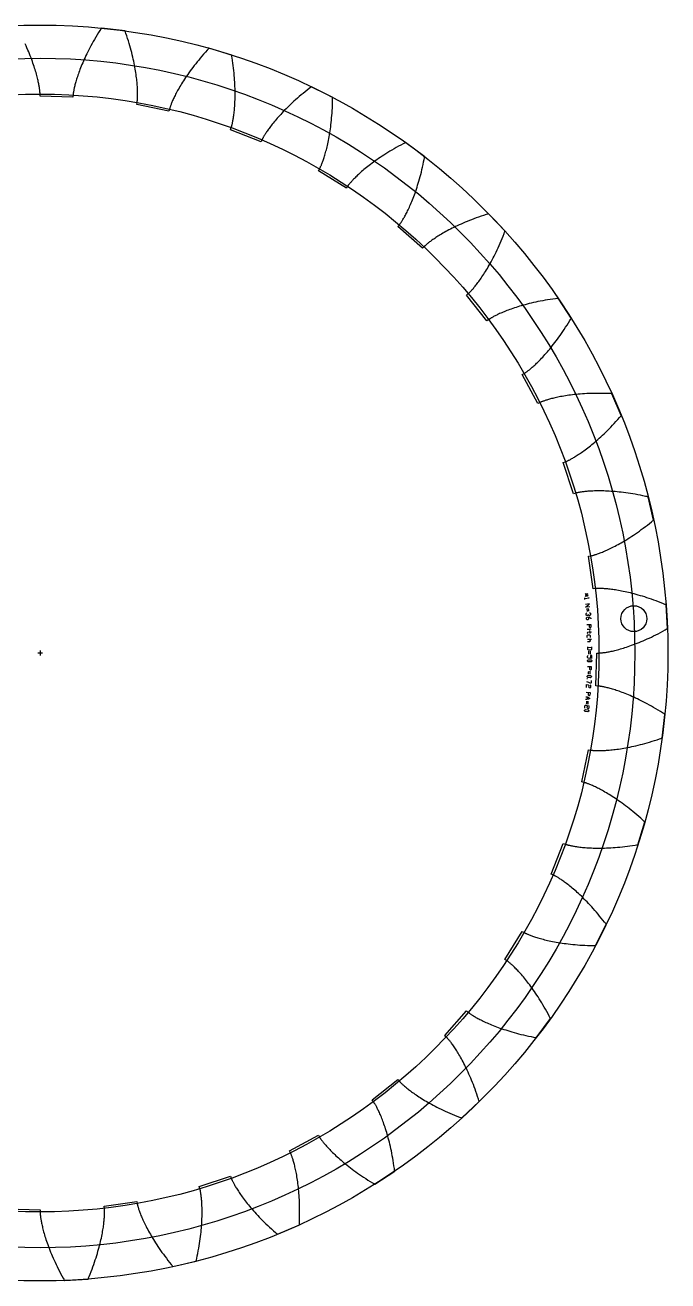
# Model space of a CAD drawing. Extents: x -26.4 to 26.4, y -26.4 to 26.4.
# Drawn here: x -0.6 to 26.4, y -26.4 to 26.4 of the extents above; entities that cross this region are included whole.
import ezdxf

# ---------------------------------------------------------------- set-up
doc = ezdxf.new("R2010")
doc.units = 0
doc.header["$MEASUREMENT"] = 0
for name, color, linetype in [('gear', 7, 'CONTINUOUS'), ('gear_guides', 5, 'CONTINUOUS'), ('gear_texts', 7, 'CONTINUOUS')]:
    doc.layers.add(name, color=color, linetype=linetype)

msp = doc.modelspace()

# ---------------------------------------------------------------- linework, layer by layer
at = {"layer": 'gear'}
msp.add_lwpolyline([(-1.382, -23.362), (0, -23.403), (0, -23.496), (0, -23.501), (0, -23.508), (0.001, -23.518), (0.001, -23.529), (0.002, -23.543), (0.003, -23.559), (0.005, -23.578), (0.007, -23.598), (0.009, -23.621), (0.012, -23.646), (0.015, -23.673), (0.019, -23.702), (0.023, -23.733), (0.028, -23.766), (0.034, -23.802), (0.04, -23.84), (0.047, -23.879), (0.055, -23.921), (0.064, -23.965), (0.074, -24.011), (0.084, -24.059), (0.096, -24.11), (0.108, -24.162), (0.122, -24.216), (0.136, -24.272), (0.152, -24.33), (0.169, -24.391), (0.187, -24.453), (0.207, -24.517), (0.227, -24.583), (0.249, -24.651), (0.273, -24.72), (0.297, -24.792), (0.324, -24.865), (0.351, -24.941), (0.38, -25.018), (0.411, -25.096), (0.443, -25.177), (0.477, -25.259), (0.513, -25.343), (0.55, -25.429), (0.589, -25.516), (0.63, -25.605), (0.672, -25.696), (0.717, -25.788), (0.763, -25.882), (0.811, -25.977), (0.861, -26.074), (0.913, -26.172), (0.967, -26.271), (0.995, -26.322), (1.009, -26.347), (1.016, -26.36), (1.02, -26.366), (1.022, -26.369), (1.022, -26.369), (2.022, -26.311), (2.022, -26.311), (2.024, -26.308), (2.026, -26.301), (2.032, -26.288), (2.043, -26.261), (2.065, -26.208), (2.107, -26.103), (2.147, -25.999), (2.186, -25.897), (2.223, -25.797), (2.258, -25.699), (2.292, -25.602), (2.323, -25.507), (2.354, -25.414), (2.382, -25.323), (2.409, -25.234), (2.435, -25.146), (2.459, -25.061), (2.482, -24.977), (2.504, -24.895), (2.524, -24.815), (2.542, -24.737), (2.56, -24.661), (2.576, -24.587), (2.591, -24.515), (2.605, -24.445), (2.618, -24.377), (2.63, -24.311), (2.641, -24.248), (2.651, -24.186), (2.66, -24.126), (2.668, -24.069), (2.675, -24.013), (2.682, -23.96), (2.687, -23.909), (2.692, -23.86), (2.697, -23.813), (2.7, -23.768), (2.703, -23.726), (2.706, -23.686), (2.708, -23.647), (2.709, -23.611), (2.711, -23.578), (2.711, -23.546), (2.712, -23.517), (2.712, -23.49), (2.712, -23.465), (2.711, -23.442), (2.711, -23.421), (2.71, -23.403), (2.709, -23.387), (2.709, -23.373), (2.708, -23.361), (2.707, -23.352), (2.707, -23.345), (2.706, -23.34), (2.695, -23.247), (4.064, -23.047), (4.08, -23.139), (4.081, -23.144), (4.083, -23.151), (4.085, -23.16), (4.087, -23.172), (4.09, -23.185), (4.094, -23.201), (4.099, -23.219), (4.104, -23.238), (4.111, -23.26), (4.118, -23.284), (4.125, -23.31), (4.134, -23.338), (4.144, -23.368), (4.155, -23.4), (4.166, -23.434), (4.179, -23.47), (4.193, -23.508), (4.208, -23.548), (4.225, -23.59), (4.242, -23.634), (4.261, -23.679), (4.281, -23.727), (4.302, -23.776), (4.325, -23.827), (4.349, -23.88), (4.375, -23.934), (4.402, -23.991), (4.431, -24.049), (4.461, -24.108), (4.493, -24.17), (4.526, -24.233), (4.561, -24.297), (4.598, -24.364), (4.637, -24.431), (4.677, -24.501), (4.719, -24.572), (4.763, -24.644), (4.809, -24.718), (4.856, -24.793), (4.906, -24.869), (4.957, -24.947), (5.011, -25.026), (5.067, -25.107), (5.124, -25.189), (5.184, -25.272), (5.246, -25.356), (5.31, -25.441), (5.376, -25.528), (5.444, -25.615), (5.515, -25.704), (5.551, -25.749), (5.569, -25.771), (5.578, -25.783), (5.583, -25.788), (5.585, -25.791), (5.585, -25.791), (6.56, -25.56), (6.56, -25.56), (6.561, -25.557), (6.563, -25.55), (6.566, -25.536), (6.572, -25.507), (6.584, -25.451), (6.608, -25.34), (6.63, -25.231), (6.65, -25.124), (6.669, -25.019), (6.686, -24.916), (6.703, -24.815), (6.717, -24.716), (6.731, -24.62), (6.743, -24.525), (6.755, -24.432), (6.765, -24.341), (6.774, -24.253), (6.782, -24.166), (6.788, -24.082), (6.794, -24), (6.799, -23.92), (6.803, -23.842), (6.807, -23.766), (6.809, -23.693), (6.811, -23.621), (6.812, -23.552), (6.812, -23.485), (6.812, -23.421), (6.811, -23.358), (6.809, -23.298), (6.807, -23.24), (6.805, -23.184), (6.802, -23.13), (6.798, -23.079), (6.795, -23.03), (6.791, -22.983), (6.787, -22.938), (6.782, -22.896), (6.778, -22.856), (6.773, -22.818), (6.768, -22.782), (6.764, -22.749), (6.759, -22.718), (6.754, -22.689), (6.749, -22.662), (6.745, -22.637), (6.741, -22.615), (6.737, -22.595), (6.733, -22.577), (6.729, -22.561), (6.726, -22.548), (6.723, -22.536), (6.721, -22.527), (6.719, -22.52), (6.718, -22.515), (6.691, -22.426), (8.004, -21.991), (8.036, -22.079), (8.038, -22.084), (8.041, -22.09), (8.044, -22.099), (8.049, -22.11), (8.054, -22.123), (8.061, -22.137), (8.069, -22.154), (8.077, -22.173), (8.087, -22.193), (8.098, -22.216), (8.111, -22.24), (8.124, -22.266), (8.139, -22.294), (8.155, -22.323), (8.172, -22.355), (8.191, -22.388), (8.212, -22.423), (8.233, -22.46), (8.257, -22.498), (8.282, -22.538), (8.308, -22.58), (8.336, -22.623), (8.366, -22.668), (8.397, -22.714), (8.43, -22.762), (8.465, -22.811), (8.501, -22.862), (8.539, -22.914), (8.579, -22.967), (8.621, -23.022), (8.665, -23.079), (8.711, -23.136), (8.759, -23.195), (8.809, -23.255), (8.86, -23.316), (8.914, -23.379), (8.97, -23.442), (9.028, -23.507), (9.088, -23.573), (9.15, -23.64), (9.214, -23.707), (9.281, -23.776), (9.349, -23.846), (9.42, -23.916), (9.494, -23.988), (9.569, -24.06), (9.647, -24.133), (9.727, -24.207), (9.81, -24.281), (9.894, -24.356), (9.938, -24.394), (9.96, -24.413), (9.971, -24.422), (9.976, -24.427), (9.979, -24.429), (9.979, -24.429), (10.899, -24.033), (10.899, -24.033), (10.899, -24.029), (10.9, -24.022), (10.9, -24.007), (10.902, -23.979), (10.904, -23.921), (10.908, -23.808), (10.91, -23.697), (10.912, -23.588), (10.912, -23.481), (10.912, -23.377), (10.91, -23.275), (10.907, -23.175), (10.904, -23.077), (10.9, -22.981), (10.895, -22.888), (10.889, -22.797), (10.882, -22.708), (10.875, -22.622), (10.867, -22.537), (10.859, -22.455), (10.85, -22.376), (10.84, -22.298), (10.83, -22.223), (10.82, -22.15), (10.809, -22.08), (10.798, -22.012), (10.787, -21.946), (10.775, -21.882), (10.763, -21.821), (10.751, -21.762), (10.739, -21.705), (10.727, -21.65), (10.715, -21.598), (10.703, -21.548), (10.691, -21.5), (10.679, -21.455), (10.667, -21.411), (10.655, -21.37), (10.644, -21.332), (10.632, -21.295), (10.622, -21.261), (10.611, -21.229), (10.601, -21.199), (10.591, -21.171), (10.582, -21.146), (10.573, -21.122), (10.565, -21.101), (10.558, -21.082), (10.551, -21.065), (10.545, -21.05), (10.539, -21.037), (10.535, -21.026), (10.531, -21.018), (10.528, -21.011), (10.526, -21.006), (10.484, -20.923), (11.701, -20.267), (11.748, -20.348), (11.751, -20.352), (11.754, -20.359), (11.76, -20.367), (11.766, -20.376), (11.774, -20.388), (11.783, -20.401), (11.793, -20.416), (11.805, -20.433), (11.818, -20.452), (11.833, -20.472), (11.849, -20.494), (11.867, -20.517), (11.886, -20.542), (11.908, -20.568), (11.93, -20.596), (11.955, -20.626), (11.981, -20.657), (12.008, -20.689), (12.038, -20.723), (12.069, -20.758), (12.103, -20.794), (12.138, -20.832), (12.175, -20.871), (12.213, -20.911), (12.254, -20.952), (12.297, -20.995), (12.342, -21.038), (12.389, -21.083), (12.437, -21.129), (12.488, -21.176), (12.541, -21.223), (12.596, -21.272), (12.654, -21.322), (12.713, -21.372), (12.774, -21.424), (12.838, -21.476), (12.904, -21.529), (12.973, -21.582), (13.043, -21.637), (13.116, -21.692), (13.191, -21.747), (13.268, -21.803), (13.348, -21.86), (13.43, -21.917), (13.515, -21.975), (13.602, -22.033), (13.691, -22.091), (13.783, -22.15), (13.877, -22.209), (13.973, -22.268), (14.023, -22.298), (14.048, -22.312), (14.06, -22.32), (14.066, -22.324), (14.069, -22.325), (14.069, -22.325), (14.907, -21.775), (14.907, -21.775), (14.906, -21.772), (14.905, -21.764), (14.904, -21.75), (14.9, -21.721), (14.892, -21.664), (14.876, -21.552), (14.859, -21.442), (14.842, -21.335), (14.824, -21.23), (14.805, -21.127), (14.786, -21.026), (14.766, -20.928), (14.746, -20.833), (14.725, -20.739), (14.704, -20.648), (14.682, -20.56), (14.66, -20.473), (14.638, -20.389), (14.616, -20.308), (14.593, -20.229), (14.57, -20.152), (14.548, -20.077), (14.525, -20.005), (14.502, -19.935), (14.479, -19.867), (14.456, -19.802), (14.434, -19.739), (14.411, -19.679), (14.389, -19.62), (14.367, -19.564), (14.345, -19.51), (14.324, -19.459), (14.303, -19.409), (14.282, -19.362), (14.262, -19.317), (14.242, -19.274), (14.223, -19.234), (14.204, -19.196), (14.186, -19.159), (14.169, -19.125), (14.152, -19.093), (14.136, -19.064), (14.121, -19.036), (14.107, -19.01), (14.093, -18.987), (14.081, -18.965), (14.069, -18.946), (14.058, -18.928), (14.049, -18.913), (14.04, -18.899), (14.032, -18.887), (14.026, -18.878), (14.02, -18.87), (14.016, -18.864), (14.013, -18.86), (13.958, -18.785), (15.043, -17.928), (15.103, -17.999), (15.106, -18.003), (15.111, -18.008), (15.118, -18.015), (15.125, -18.024), (15.135, -18.034), (15.146, -18.045), (15.159, -18.058), (15.174, -18.073), (15.19, -18.089), (15.208, -18.106), (15.228, -18.125), (15.249, -18.145), (15.273, -18.166), (15.298, -18.188), (15.325, -18.212), (15.355, -18.236), (15.386, -18.262), (15.419, -18.289), (15.454, -18.317), (15.491, -18.346), (15.53, -18.376), (15.571, -18.407), (15.614, -18.439), (15.659, -18.472), (15.706, -18.506), (15.756, -18.54), (15.808, -18.575), (15.861, -18.611), (15.917, -18.648), (15.976, -18.685), (16.036, -18.723), (16.099, -18.762), (16.164, -18.801), (16.231, -18.84), (16.301, -18.88), (16.372, -18.92), (16.447, -18.961), (16.523, -19.002), (16.602, -19.043), (16.683, -19.084), (16.767, -19.126), (16.853, -19.168), (16.941, -19.21), (17.032, -19.252), (17.125, -19.294), (17.221, -19.336), (17.319, -19.378), (17.42, -19.42), (17.523, -19.462), (17.628, -19.503), (17.682, -19.524), (17.709, -19.534), (17.722, -19.539), (17.729, -19.542), (17.732, -19.543), (17.733, -19.543), (18.462, -18.856), (18.462, -18.856), (18.461, -18.852), (18.458, -18.845), (18.454, -18.831), (18.445, -18.804), (18.428, -18.749), (18.393, -18.641), (18.357, -18.536), (18.321, -18.433), (18.285, -18.333), (18.249, -18.235), (18.212, -18.139), (18.176, -18.046), (18.139, -17.956), (18.102, -17.867), (18.066, -17.781), (18.029, -17.698), (17.993, -17.617), (17.956, -17.538), (17.92, -17.461), (17.884, -17.387), (17.848, -17.316), (17.813, -17.246), (17.778, -17.179), (17.743, -17.114), (17.709, -17.051), (17.675, -16.991), (17.642, -16.933), (17.609, -16.877), (17.577, -16.823), (17.546, -16.772), (17.515, -16.723), (17.485, -16.676), (17.456, -16.631), (17.427, -16.588), (17.399, -16.547), (17.373, -16.509), (17.347, -16.472), (17.322, -16.437), (17.298, -16.405), (17.275, -16.374), (17.253, -16.346), (17.232, -16.319), (17.212, -16.295), (17.194, -16.272), (17.176, -16.251), (17.16, -16.232), (17.145, -16.215), (17.131, -16.199), (17.119, -16.186), (17.108, -16.174), (17.099, -16.164), (17.091, -16.155), (17.084, -16.148), (17.079, -16.143), (17.075, -16.14), (17.008, -16.076), (17.928, -15.043), (17.999, -15.103), (18.003, -15.106), (18.009, -15.111), (18.016, -15.116), (18.025, -15.123), (18.037, -15.132), (18.05, -15.141), (18.065, -15.152), (18.082, -15.163), (18.1, -15.176), (18.121, -15.19), (18.144, -15.205), (18.169, -15.221), (18.195, -15.238), (18.224, -15.255), (18.255, -15.274), (18.288, -15.293), (18.323, -15.313), (18.36, -15.334), (18.4, -15.356), (18.441, -15.378), (18.485, -15.401), (18.531, -15.424), (18.579, -15.448), (18.629, -15.472), (18.681, -15.497), (18.736, -15.523), (18.793, -15.548), (18.852, -15.574), (18.914, -15.601), (18.978, -15.627), (19.044, -15.654), (19.112, -15.681), (19.183, -15.708), (19.256, -15.735), (19.331, -15.762), (19.409, -15.79), (19.489, -15.817), (19.572, -15.844), (19.657, -15.871), (19.744, -15.898), (19.833, -15.924), (19.925, -15.95), (20.02, -15.976), (20.116, -16.002), (20.215, -16.027), (20.317, -16.052), (20.421, -16.076), (20.527, -16.1), (20.636, -16.123), (20.747, -16.146), (20.803, -16.157), (20.832, -16.162), (20.846, -16.165), (20.853, -16.166), (20.857, -16.167), (20.857, -16.167), (21.455, -15.364), (21.455, -15.363), (21.454, -15.36), (21.45, -15.354), (21.444, -15.341), (21.43, -15.315), (21.404, -15.264), (21.35, -15.164), (21.297, -15.067), (21.244, -14.972), (21.191, -14.879), (21.138, -14.789), (21.086, -14.701), (21.033, -14.616), (20.981, -14.533), (20.93, -14.452), (20.879, -14.374), (20.828, -14.298), (20.778, -14.225), (20.729, -14.153), (20.68, -14.084), (20.632, -14.018), (20.584, -13.953), (20.537, -13.891), (20.491, -13.831), (20.445, -13.773), (20.401, -13.717), (20.357, -13.664), (20.314, -13.612), (20.272, -13.563), (20.232, -13.516), (20.192, -13.47), (20.153, -13.427), (20.115, -13.386), (20.078, -13.347), (20.043, -13.31), (20.008, -13.274), (19.975, -13.241), (19.943, -13.21), (19.913, -13.18), (19.884, -13.152), (19.856, -13.126), (19.829, -13.102), (19.804, -13.079), (19.78, -13.058), (19.758, -13.039), (19.737, -13.021), (19.718, -13.006), (19.7, -12.991), (19.684, -12.978), (19.67, -12.967), (19.657, -12.957), (19.646, -12.949), (19.636, -12.942), (19.629, -12.936), (19.623, -12.932), (19.619, -12.929), (19.541, -12.878), (20.267, -11.701), (20.348, -11.748), (20.353, -11.75), (20.359, -11.754), (20.367, -11.758), (20.378, -11.764), (20.39, -11.77), (20.405, -11.777), (20.421, -11.785), (20.44, -11.793), (20.461, -11.803), (20.484, -11.813), (20.509, -11.823), (20.536, -11.835), (20.565, -11.846), (20.596, -11.859), (20.63, -11.872), (20.666, -11.885), (20.704, -11.899), (20.744, -11.913), (20.787, -11.927), (20.831, -11.942), (20.878, -11.957), (20.927, -11.972), (20.979, -11.987), (21.033, -12.002), (21.089, -12.018), (21.147, -12.033), (21.207, -12.049), (21.27, -12.064), (21.335, -12.079), (21.403, -12.094), (21.473, -12.109), (21.545, -12.124), (21.619, -12.138), (21.696, -12.152), (21.775, -12.166), (21.856, -12.179), (21.94, -12.192), (22.026, -12.205), (22.114, -12.216), (22.204, -12.228), (22.297, -12.238), (22.392, -12.248), (22.49, -12.257), (22.589, -12.266), (22.691, -12.273), (22.796, -12.28), (22.902, -12.286), (23.011, -12.291), (23.122, -12.295), (23.235, -12.298), (23.293, -12.299), (23.322, -12.299), (23.336, -12.3), (23.344, -12.3), (23.347, -12.3), (23.347, -12.3), (23.797, -11.405), (23.797, -11.404), (23.795, -11.402), (23.791, -11.396), (23.782, -11.384), (23.764, -11.361), (23.729, -11.316), (23.659, -11.227), (23.59, -11.14), (23.521, -11.055), (23.453, -10.973), (23.385, -10.894), (23.318, -10.817), (23.252, -10.742), (23.186, -10.669), (23.122, -10.598), (23.058, -10.53), (22.995, -10.464), (22.933, -10.4), (22.872, -10.339), (22.811, -10.279), (22.752, -10.222), (22.694, -10.167), (22.637, -10.114), (22.581, -10.062), (22.527, -10.013), (22.473, -9.966), (22.421, -9.921), (22.369, -9.878), (22.32, -9.837), (22.271, -9.797), (22.224, -9.76), (22.178, -9.724), (22.134, -9.69), (22.091, -9.658), (22.05, -9.627), (22.01, -9.598), (21.971, -9.571), (21.934, -9.546), (21.899, -9.522), (21.865, -9.499), (21.833, -9.479), (21.803, -9.459), (21.774, -9.441), (21.747, -9.425), (21.722, -9.41), (21.698, -9.396), (21.677, -9.384), (21.657, -9.373), (21.639, -9.363), (21.623, -9.354), (21.608, -9.347), (21.596, -9.341), (21.585, -9.336), (21.577, -9.331), (21.57, -9.328), (21.566, -9.326), (21.48, -9.289), (21.991, -8.004), (22.079, -8.036), (22.084, -8.038), (22.091, -8.04), (22.1, -8.043), (22.111, -8.046), (22.124, -8.05), (22.14, -8.055), (22.157, -8.059), (22.177, -8.065), (22.199, -8.07), (22.224, -8.076), (22.25, -8.082), (22.279, -8.089), (22.31, -8.095), (22.343, -8.102), (22.378, -8.109), (22.416, -8.116), (22.455, -8.123), (22.498, -8.13), (22.542, -8.136), (22.588, -8.143), (22.637, -8.15), (22.688, -8.156), (22.742, -8.162), (22.797, -8.168), (22.855, -8.173), (22.915, -8.178), (22.977, -8.183), (23.042, -8.187), (23.109, -8.191), (23.178, -8.194), (23.249, -8.197), (23.323, -8.199), (23.398, -8.2), (23.476, -8.2), (23.557, -8.2), (23.639, -8.199), (23.724, -8.197), (23.81, -8.194), (23.899, -8.191), (23.99, -8.186), (24.084, -8.18), (24.179, -8.174), (24.277, -8.166), (24.376, -8.157), (24.478, -8.146), (24.582, -8.135), (24.688, -8.122), (24.796, -8.108), (24.906, -8.093), (25.018, -8.076), (25.075, -8.067), (25.103, -8.063), (25.117, -8.06), (25.125, -8.059), (25.128, -8.059), (25.128, -8.059), (25.416, -7.099), (25.416, -7.099), (25.413, -7.096), (25.408, -7.091), (25.397, -7.082), (25.376, -7.062), (25.334, -7.023), (25.249, -6.948), (25.166, -6.874), (25.083, -6.803), (25.002, -6.734), (24.921, -6.668), (24.842, -6.603), (24.764, -6.541), (24.687, -6.48), (24.611, -6.422), (24.536, -6.366), (24.463, -6.312), (24.39, -6.26), (24.319, -6.21), (24.25, -6.162), (24.182, -6.116), (24.115, -6.072), (24.049, -6.029), (23.986, -5.988), (23.923, -5.95), (23.862, -5.912), (23.803, -5.877), (23.745, -5.843), (23.689, -5.811), (23.634, -5.781), (23.581, -5.752), (23.53, -5.725), (23.48, -5.699), (23.432, -5.675), (23.386, -5.652), (23.342, -5.631), (23.299, -5.611), (23.259, -5.592), (23.22, -5.574), (23.183, -5.558), (23.147, -5.543), (23.114, -5.53), (23.083, -5.517), (23.053, -5.505), (23.026, -5.495), (23, -5.486), (22.977, -5.477), (22.955, -5.47), (22.936, -5.463), (22.919, -5.458), (22.903, -5.453), (22.89, -5.449), (22.879, -5.445), (22.869, -5.443), (22.862, -5.441), (22.858, -5.44), (22.767, -5.418), (23.047, -4.064), (23.139, -4.08), (23.144, -4.081), (23.151, -4.082), (23.161, -4.083), (23.172, -4.084), (23.186, -4.086), (23.202, -4.088), (23.22, -4.089), (23.241, -4.091), (23.263, -4.093), (23.288, -4.094), (23.316, -4.096), (23.345, -4.097), (23.376, -4.098), (23.41, -4.099), (23.446, -4.1), (23.484, -4.1), (23.525, -4.1), (23.567, -4.1), (23.612, -4.099), (23.659, -4.097), (23.709, -4.095), (23.76, -4.092), (23.813, -4.089), (23.869, -4.085), (23.927, -4.08), (23.987, -4.075), (24.049, -4.069), (24.114, -4.062), (24.18, -4.054), (24.249, -4.045), (24.319, -4.035), (24.392, -4.024), (24.467, -4.012), (24.544, -3.999), (24.623, -3.985), (24.704, -3.97), (24.787, -3.953), (24.872, -3.935), (24.958, -3.916), (25.047, -3.896), (25.138, -3.874), (25.231, -3.851), (25.326, -3.826), (25.422, -3.8), (25.521, -3.772), (25.621, -3.743), (25.723, -3.712), (25.827, -3.679), (25.933, -3.645), (26.04, -3.609), (26.095, -3.591), (26.122, -3.581), (26.136, -3.576), (26.142, -3.574), (26.146, -3.573), (26.146, -3.573), (26.263, -2.578), (26.263, -2.577), (26.26, -2.576), (26.253, -2.572), (26.241, -2.564), (26.217, -2.548), (26.168, -2.517), (26.072, -2.458), (25.977, -2.4), (25.884, -2.344), (25.791, -2.29), (25.701, -2.239), (25.611, -2.189), (25.523, -2.141), (25.437, -2.095), (25.352, -2.051), (25.269, -2.009), (25.187, -1.968), (25.107, -1.93), (25.028, -1.893), (24.952, -1.857), (24.876, -1.824), (24.803, -1.792), (24.731, -1.761), (24.661, -1.732), (24.593, -1.705), (24.526, -1.679), (24.462, -1.654), (24.399, -1.631), (24.338, -1.61), (24.279, -1.589), (24.222, -1.57), (24.166, -1.552), (24.113, -1.535), (24.062, -1.52), (24.012, -1.505), (23.965, -1.492), (23.92, -1.479), (23.876, -1.468), (23.835, -1.458), (23.796, -1.448), (23.758, -1.44), (23.723, -1.432), (23.69, -1.425), (23.659, -1.419), (23.63, -1.413), (23.604, -1.408), (23.579, -1.404), (23.557, -1.401), (23.536, -1.398), (23.518, -1.395), (23.502, -1.393), (23.488, -1.391), (23.477, -1.39), (23.467, -1.389), (23.46, -1.388), (23.455, -1.388), (23.362, -1.382), (23.403, 0), (23.496, 0), (23.501, 0), (23.508, 0), (23.518, 0.001), (23.529, 0.001), (23.543, 0.002), (23.559, 0.003), (23.578, 0.005), (23.598, 0.007), (23.621, 0.009), (23.646, 0.012), (23.673, 0.015), (23.702, 0.019), (23.733, 0.023), (23.766, 0.028), (23.802, 0.034), (23.84, 0.04), (23.879, 0.047), (23.921, 0.055), (23.965, 0.064), (24.011, 0.074), (24.059, 0.084), (24.11, 0.096), (24.162, 0.108), (24.216, 0.122), (24.272, 0.136), (24.33, 0.152), (24.391, 0.169), (24.453, 0.187), (24.517, 0.207), (24.583, 0.227), (24.651, 0.249), (24.72, 0.273), (24.792, 0.297), (24.865, 0.324), (24.941, 0.351), (25.018, 0.38), (25.096, 0.411), (25.177, 0.443), (25.259, 0.477), (25.343, 0.513), (25.429, 0.55), (25.516, 0.589), (25.605, 0.63), (25.696, 0.672), (25.788, 0.717), (25.882, 0.763), (25.977, 0.811), (26.074, 0.861), (26.172, 0.913), (26.271, 0.967), (26.322, 0.995), (26.347, 1.009), (26.36, 1.016), (26.366, 1.02), (26.369, 1.022), (26.369, 1.022), (26.311, 2.022), (26.311, 2.022), (26.308, 2.024), (26.301, 2.026), (26.288, 2.032), (26.261, 2.043), (26.208, 2.065), (26.103, 2.107), (25.999, 2.147), (25.897, 2.186), (25.797, 2.223), (25.699, 2.258), (25.602, 2.292), (25.507, 2.323), (25.414, 2.354), (25.323, 2.382), (25.234, 2.409), (25.146, 2.435), (25.061, 2.459), (24.977, 2.482), (24.895, 2.504), (24.815, 2.524), (24.737, 2.542), (24.661, 2.56), (24.587, 2.576), (24.515, 2.591), (24.445, 2.605), (24.377, 2.618), (24.311, 2.63), (24.248, 2.641), (24.186, 2.651), (24.126, 2.66), (24.069, 2.668), (24.013, 2.675), (23.96, 2.682), (23.909, 2.687), (23.86, 2.692), (23.813, 2.697), (23.768, 2.7), (23.726, 2.703), (23.686, 2.706), (23.647, 2.708), (23.611, 2.709), (23.578, 2.711), (23.546, 2.711), (23.517, 2.712), (23.49, 2.712), (23.465, 2.712), (23.442, 2.711), (23.421, 2.711), (23.403, 2.71), (23.387, 2.709), (23.373, 2.709), (23.361, 2.708), (23.352, 2.707), (23.345, 2.707), (23.34, 2.706), (23.247, 2.695), (23.047, 4.064), (23.139, 4.08), (23.144, 4.081), (23.151, 4.083), (23.16, 4.085), (23.172, 4.087), (23.185, 4.09), (23.201, 4.094), (23.219, 4.099), (23.238, 4.104), (23.26, 4.111), (23.284, 4.118), (23.31, 4.125), (23.338, 4.134), (23.368, 4.144), (23.4, 4.155), (23.434, 4.166), (23.47, 4.179), (23.508, 4.193), (23.548, 4.208), (23.59, 4.225), (23.634, 4.242), (23.679, 4.261), (23.727, 4.281), (23.776, 4.302), (23.827, 4.325), (23.88, 4.349), (23.934, 4.375), (23.991, 4.402), (24.049, 4.431), (24.108, 4.461), (24.17, 4.493), (24.233, 4.526), (24.297, 4.561), (24.364, 4.598), (24.431, 4.637), (24.501, 4.677), (24.572, 4.719), (24.644, 4.763), (24.718, 4.809), (24.793, 4.856), (24.869, 4.906), (24.947, 4.957), (25.026, 5.011), (25.107, 5.067), (25.189, 5.124), (25.272, 5.184), (25.356, 5.246), (25.441, 5.31), (25.528, 5.376), (25.615, 5.444), (25.704, 5.515), (25.749, 5.551), (25.771, 5.569), (25.783, 5.578), (25.788, 5.583), (25.791, 5.585), (25.791, 5.585), (25.56, 6.56), (25.56, 6.56), (25.557, 6.561), (25.55, 6.563), (25.536, 6.566), (25.507, 6.572), (25.451, 6.584), (25.34, 6.608), (25.231, 6.63), (25.124, 6.65), (25.019, 6.669), (24.916, 6.686), (24.815, 6.703), (24.716, 6.717), (24.62, 6.731), (24.525, 6.743), (24.432, 6.755), (24.341, 6.765), (24.253, 6.774), (24.166, 6.782), (24.082, 6.788), (24, 6.794), (23.92, 6.799), (23.842, 6.803), (23.766, 6.807), (23.693, 6.809), (23.621, 6.811), (23.552, 6.812), (23.485, 6.812), (23.421, 6.812), (23.358, 6.811), (23.298, 6.809), (23.24, 6.807), (23.184, 6.805), (23.13, 6.802), (23.079, 6.798), (23.03, 6.795), (22.983, 6.791), (22.938, 6.787), (22.896, 6.782), (22.856, 6.778), (22.818, 6.773), (22.782, 6.768), (22.749, 6.764), (22.718, 6.759), (22.689, 6.754), (22.662, 6.749), (22.637, 6.745), (22.615, 6.741), (22.595, 6.737), (22.577, 6.733), (22.561, 6.729), (22.548, 6.726), (22.536, 6.723), (22.527, 6.721), (22.52, 6.719), (22.515, 6.718), (22.426, 6.691), (21.991, 8.004), (22.079, 8.036), (22.084, 8.038), (22.09, 8.041), (22.099, 8.044), (22.11, 8.049), (22.123, 8.054), (22.137, 8.061), (22.154, 8.069), (22.173, 8.077), (22.193, 8.087), (22.216, 8.098), (22.24, 8.111), (22.266, 8.124), (22.294, 8.139), (22.323, 8.155), (22.355, 8.172), (22.388, 8.191), (22.423, 8.212), (22.46, 8.233), (22.498, 8.257), (22.538, 8.282), (22.58, 8.308), (22.623, 8.336), (22.668, 8.366), (22.714, 8.397), (22.762, 8.43), (22.811, 8.465), (22.862, 8.501), (22.914, 8.539), (22.967, 8.579), (23.022, 8.621), (23.079, 8.665), (23.136, 8.711), (23.195, 8.759), (23.255, 8.809), (23.316, 8.86), (23.379, 8.914), (23.442, 8.97), (23.507, 9.028), (23.573, 9.088), (23.64, 9.15), (23.707, 9.214), (23.776, 9.281), (23.846, 9.349), (23.916, 9.42), (23.988, 9.494), (24.06, 9.569), (24.133, 9.647), (24.207, 9.727), (24.281, 9.81), (24.356, 9.894), (24.394, 9.938), (24.413, 9.96), (24.422, 9.971), (24.427, 9.976), (24.429, 9.979), (24.429, 9.979), (24.033, 10.899), (24.033, 10.899), (24.029, 10.899), (24.022, 10.9), (24.007, 10.9), (23.979, 10.902), (23.921, 10.904), (23.808, 10.908), (23.697, 10.91), (23.588, 10.912), (23.481, 10.912), (23.377, 10.912), (23.275, 10.91), (23.175, 10.907), (23.077, 10.904), (22.981, 10.9), (22.888, 10.895), (22.797, 10.889), (22.708, 10.882), (22.622, 10.875), (22.537, 10.867), (22.455, 10.859), (22.376, 10.85), (22.298, 10.84), (22.223, 10.83), (22.15, 10.82), (22.08, 10.809), (22.012, 10.798), (21.946, 10.787), (21.882, 10.775), (21.821, 10.763), (21.762, 10.751), (21.705, 10.739), (21.65, 10.727), (21.598, 10.715), (21.548, 10.703), (21.5, 10.691), (21.455, 10.679), (21.411, 10.667), (21.37, 10.655), (21.332, 10.644), (21.295, 10.632), (21.261, 10.622), (21.229, 10.611), (21.199, 10.601), (21.171, 10.591), (21.146, 10.582), (21.122, 10.573), (21.101, 10.565), (21.082, 10.558), (21.065, 10.551), (21.05, 10.545), (21.037, 10.539), (21.026, 10.535), (21.018, 10.531), (21.011, 10.528), (21.006, 10.526), (20.923, 10.484), (20.267, 11.701), (20.348, 11.748), (20.352, 11.751), (20.359, 11.754), (20.367, 11.76), (20.376, 11.766), (20.388, 11.774), (20.401, 11.783), (20.416, 11.793), (20.433, 11.805), (20.452, 11.818), (20.472, 11.833), (20.494, 11.849), (20.517, 11.867), (20.542, 11.886), (20.568, 11.908), (20.596, 11.93), (20.626, 11.955), (20.657, 11.981), (20.689, 12.008), (20.723, 12.038), (20.758, 12.069), (20.794, 12.103), (20.832, 12.138), (20.871, 12.175), (20.911, 12.213), (20.952, 12.254), (20.995, 12.297), (21.038, 12.342), (21.083, 12.389), (21.129, 12.437), (21.176, 12.488), (21.223, 12.541), (21.272, 12.596), (21.322, 12.654), (21.372, 12.713), (21.424, 12.774), (21.476, 12.838), (21.529, 12.904), (21.582, 12.973), (21.637, 13.043), (21.692, 13.116), (21.747, 13.191), (21.803, 13.268), (21.86, 13.348), (21.917, 13.43), (21.975, 13.515), (22.033, 13.602), (22.091, 13.691), (22.15, 13.783), (22.209, 13.877), (22.268, 13.973), (22.298, 14.023), (22.312, 14.048), (22.32, 14.06), (22.324, 14.066), (22.325, 14.069), (22.325, 14.069), (21.775, 14.907), (21.775, 14.907), (21.772, 14.906), (21.764, 14.905), (21.75, 14.904), (21.721, 14.9), (21.664, 14.892), (21.552, 14.876), (21.442, 14.859), (21.335, 14.842), (21.23, 14.824), (21.127, 14.805), (21.026, 14.786), (20.928, 14.766), (20.833, 14.746), (20.739, 14.725), (20.648, 14.704), (20.56, 14.682), (20.473, 14.66), (20.389, 14.638), (20.308, 14.616), (20.229, 14.593), (20.152, 14.57), (20.077, 14.548), (20.005, 14.525), (19.935, 14.502), (19.867, 14.479), (19.802, 14.456), (19.739, 14.434), (19.679, 14.411), (19.62, 14.389), (19.564, 14.367), (19.51, 14.345), (19.459, 14.324), (19.409, 14.303), (19.362, 14.282), (19.317, 14.262), (19.274, 14.242), (19.234, 14.223), (19.196, 14.204), (19.159, 14.186), (19.125, 14.169), (19.093, 14.152), (19.064, 14.136), (19.036, 14.121), (19.01, 14.107), (18.987, 14.093), (18.965, 14.081), (18.946, 14.069), (18.928, 14.058), (18.913, 14.049), (18.899, 14.04), (18.887, 14.032), (18.878, 14.026), (18.87, 14.02), (18.864, 14.016), (18.86, 14.013), (18.785, 13.958), (17.928, 15.043), (17.999, 15.103), (18.003, 15.106), (18.008, 15.111), (18.015, 15.118), (18.024, 15.125), (18.034, 15.135), (18.045, 15.146), (18.058, 15.159), (18.073, 15.174), (18.089, 15.19), (18.106, 15.208), (18.125, 15.228), (18.145, 15.249), (18.166, 15.273), (18.188, 15.298), (18.212, 15.325), (18.236, 15.355), (18.262, 15.386), (18.289, 15.419), (18.317, 15.454), (18.346, 15.491), (18.376, 15.53), (18.407, 15.571), (18.439, 15.614), (18.472, 15.659), (18.506, 15.706), (18.54, 15.756), (18.575, 15.808), (18.611, 15.861), (18.648, 15.917), (18.685, 15.976), (18.723, 16.036), (18.762, 16.099), (18.801, 16.164), (18.84, 16.231), (18.88, 16.301), (18.92, 16.372), (18.961, 16.447), (19.002, 16.523), (19.043, 16.602), (19.084, 16.683), (19.126, 16.767), (19.168, 16.853), (19.21, 16.941), (19.252, 17.032), (19.294, 17.125), (19.336, 17.221), (19.378, 17.319), (19.42, 17.42), (19.462, 17.523), (19.503, 17.628), (19.524, 17.682), (19.534, 17.709), (19.539, 17.722), (19.542, 17.729), (19.543, 17.732), (19.543, 17.733), (18.856, 18.462), (18.856, 18.462), (18.852, 18.461), (18.845, 18.458), (18.831, 18.454), (18.804, 18.445), (18.749, 18.428), (18.641, 18.393), (18.536, 18.357), (18.433, 18.321), (18.333, 18.285), (18.235, 18.249), (18.139, 18.212), (18.046, 18.176), (17.956, 18.139), (17.867, 18.102), (17.781, 18.066), (17.698, 18.029), (17.617, 17.993), (17.538, 17.956), (17.461, 17.92), (17.387, 17.884), (17.316, 17.848), (17.246, 17.813), (17.179, 17.778), (17.114, 17.743), (17.051, 17.709), (16.991, 17.675), (16.933, 17.642), (16.877, 17.609), (16.823, 17.577), (16.772, 17.546), (16.723, 17.515), (16.676, 17.485), (16.631, 17.456), (16.588, 17.427), (16.547, 17.399), (16.509, 17.373), (16.472, 17.347), (16.437, 17.322), (16.405, 17.298), (16.374, 17.275), (16.346, 17.253), (16.319, 17.232), (16.295, 17.212), (16.272, 17.194), (16.251, 17.176), (16.232, 17.16), (16.215, 17.145), (16.199, 17.131), (16.186, 17.119), (16.174, 17.108), (16.164, 17.099), (16.155, 17.091), (16.148, 17.084), (16.143, 17.079), (16.14, 17.075), (16.076, 17.008), (15.043, 17.928), (15.103, 17.999), (15.106, 18.003), (15.111, 18.009), (15.116, 18.016), (15.123, 18.025), (15.132, 18.037), (15.141, 18.05), (15.152, 18.065), (15.163, 18.082), (15.176, 18.1), (15.19, 18.121), (15.205, 18.144), (15.221, 18.169), (15.238, 18.195), (15.255, 18.224), (15.274, 18.255), (15.293, 18.288), (15.313, 18.323), (15.334, 18.36), (15.356, 18.4), (15.378, 18.441), (15.401, 18.485), (15.424, 18.531), (15.448, 18.579), (15.472, 18.629), (15.497, 18.681), (15.523, 18.736), (15.548, 18.793), (15.574, 18.852), (15.601, 18.914), (15.627, 18.978), (15.654, 19.044), (15.681, 19.112), (15.708, 19.183), (15.735, 19.256), (15.762, 19.331), (15.79, 19.409), (15.817, 19.489), (15.844, 19.572), (15.871, 19.657), (15.898, 19.744), (15.924, 19.833), (15.95, 19.925), (15.976, 20.02), (16.002, 20.116), (16.027, 20.215), (16.052, 20.317), (16.076, 20.421), (16.1, 20.527), (16.123, 20.636), (16.146, 20.747), (16.157, 20.803), (16.162, 20.832), (16.165, 20.846), (16.166, 20.853), (16.167, 20.857), (16.167, 20.857), (15.364, 21.455), (15.363, 21.455), (15.36, 21.454), (15.354, 21.45), (15.341, 21.444), (15.315, 21.43), (15.264, 21.404), (15.164, 21.35), (15.067, 21.297), (14.972, 21.244), (14.879, 21.191), (14.789, 21.138), (14.701, 21.086), (14.616, 21.033), (14.533, 20.981), (14.452, 20.93), (14.374, 20.879), (14.298, 20.828), (14.225, 20.778), (14.153, 20.729), (14.084, 20.68), (14.018, 20.632), (13.953, 20.584), (13.891, 20.537), (13.831, 20.491), (13.773, 20.445), (13.717, 20.401), (13.664, 20.357), (13.612, 20.314), (13.563, 20.272), (13.516, 20.232), (13.47, 20.192), (13.427, 20.153), (13.386, 20.115), (13.347, 20.078), (13.31, 20.043), (13.274, 20.008), (13.241, 19.975), (13.21, 19.943), (13.18, 19.913), (13.152, 19.884), (13.126, 19.856), (13.102, 19.829), (13.079, 19.804), (13.058, 19.78), (13.039, 19.758), (13.021, 19.737), (13.006, 19.718), (12.991, 19.7), (12.978, 19.684), (12.967, 19.67), (12.957, 19.657), (12.949, 19.646), (12.942, 19.636), (12.936, 19.629), (12.932, 19.623), (12.929, 19.619), (12.878, 19.541), (11.701, 20.267), (11.748, 20.348), (11.75, 20.353), (11.754, 20.359), (11.758, 20.367), (11.764, 20.378), (11.77, 20.39), (11.777, 20.405), (11.785, 20.421), (11.793, 20.44), (11.803, 20.461), (11.813, 20.484), (11.823, 20.509), (11.835, 20.536), (11.846, 20.565), (11.859, 20.596), (11.872, 20.63), (11.885, 20.666), (11.899, 20.704), (11.913, 20.744), (11.927, 20.787), (11.942, 20.831), (11.957, 20.878), (11.972, 20.927), (11.987, 20.979), (12.002, 21.033), (12.018, 21.089), (12.033, 21.147), (12.049, 21.207), (12.064, 21.27), (12.079, 21.335), (12.094, 21.403), (12.109, 21.473), (12.124, 21.545), (12.138, 21.619), (12.152, 21.696), (12.166, 21.775), (12.179, 21.856), (12.192, 21.94), (12.205, 22.026), (12.216, 22.114), (12.228, 22.204), (12.238, 22.297), (12.248, 22.392), (12.257, 22.49), (12.266, 22.589), (12.273, 22.691), (12.28, 22.796), (12.286, 22.902), (12.291, 23.011), (12.295, 23.122), (12.298, 23.235), (12.299, 23.293), (12.299, 23.322), (12.3, 23.336), (12.3, 23.344), (12.3, 23.347), (12.3, 23.347), (11.405, 23.797), (11.404, 23.797), (11.402, 23.795), (11.396, 23.791), (11.384, 23.782), (11.361, 23.764), (11.316, 23.729), (11.227, 23.659), (11.14, 23.59), (11.055, 23.521), (10.973, 23.453), (10.894, 23.385), (10.817, 23.318), (10.742, 23.252), (10.669, 23.186), (10.598, 23.122), (10.53, 23.058), (10.464, 22.995), (10.4, 22.933), (10.339, 22.872), (10.279, 22.811), (10.222, 22.752), (10.167, 22.694), (10.114, 22.637), (10.062, 22.581), (10.013, 22.527), (9.966, 22.473), (9.921, 22.421), (9.878, 22.369), (9.837, 22.32), (9.797, 22.271), (9.76, 22.224), (9.724, 22.178), (9.69, 22.134), (9.658, 22.091), (9.627, 22.05), (9.598, 22.01), (9.571, 21.971), (9.546, 21.934), (9.522, 21.899), (9.499, 21.865), (9.479, 21.833), (9.459, 21.803), (9.441, 21.774), (9.425, 21.747), (9.41, 21.722), (9.396, 21.698), (9.384, 21.677), (9.373, 21.657), (9.363, 21.639), (9.354, 21.623), (9.347, 21.608), (9.341, 21.596), (9.336, 21.585), (9.331, 21.577), (9.328, 21.57), (9.326, 21.566), (9.289, 21.48), (8.004, 21.991), (8.036, 22.079), (8.038, 22.084), (8.04, 22.091), (8.043, 22.1), (8.046, 22.111), (8.05, 22.124), (8.055, 22.14), (8.059, 22.157), (8.065, 22.177), (8.07, 22.199), (8.076, 22.224), (8.082, 22.25), (8.089, 22.279), (8.095, 22.31), (8.102, 22.343), (8.109, 22.378), (8.116, 22.416), (8.123, 22.455), (8.13, 22.498), (8.136, 22.542), (8.143, 22.588), (8.15, 22.637), (8.156, 22.688), (8.162, 22.742), (8.168, 22.797), (8.173, 22.855), (8.178, 22.915), (8.183, 22.977), (8.187, 23.042), (8.191, 23.109), (8.194, 23.178), (8.197, 23.249), (8.199, 23.323), (8.2, 23.398), (8.2, 23.476), (8.2, 23.557), (8.199, 23.639), (8.197, 23.724), (8.194, 23.81), (8.191, 23.899), (8.186, 23.99), (8.18, 24.084), (8.174, 24.179), (8.166, 24.277), (8.157, 24.376), (8.146, 24.478), (8.135, 24.582), (8.122, 24.688), (8.108, 24.796), (8.093, 24.906), (8.076, 25.018), (8.067, 25.075), (8.063, 25.103), (8.06, 25.117), (8.059, 25.125), (8.059, 25.128), (8.059, 25.128), (7.099, 25.416), (7.099, 25.416), (7.096, 25.413), (7.091, 25.408), (7.082, 25.397), (7.062, 25.376), (7.023, 25.334), (6.948, 25.249), (6.874, 25.166), (6.803, 25.083), (6.734, 25.002), (6.668, 24.921), (6.603, 24.842), (6.541, 24.764), (6.48, 24.687), (6.422, 24.611), (6.366, 24.536), (6.312, 24.463), (6.26, 24.39), (6.21, 24.319), (6.162, 24.25), (6.116, 24.182), (6.072, 24.115), (6.029, 24.049), (5.988, 23.986), (5.95, 23.923), (5.912, 23.862), (5.877, 23.803), (5.843, 23.745), (5.811, 23.689), (5.781, 23.634), (5.752, 23.581), (5.725, 23.53), (5.699, 23.48), (5.675, 23.432), (5.652, 23.386), (5.631, 23.342), (5.611, 23.299), (5.592, 23.259), (5.574, 23.22), (5.558, 23.183), (5.543, 23.147), (5.53, 23.114), (5.517, 23.083), (5.505, 23.053), (5.495, 23.026), (5.486, 23), (5.477, 22.977), (5.47, 22.955), (5.463, 22.936), (5.458, 22.919), (5.453, 22.903), (5.449, 22.89), (5.445, 22.879), (5.443, 22.869), (5.441, 22.862), (5.44, 22.858), (5.418, 22.767), (4.064, 23.047), (4.08, 23.139), (4.081, 23.144), (4.082, 23.151), (4.083, 23.161), (4.084, 23.172), (4.086, 23.186), (4.088, 23.202), (4.089, 23.22), (4.091, 23.241), (4.093, 23.263), (4.094, 23.288), (4.096, 23.316), (4.097, 23.345), (4.098, 23.376), (4.099, 23.41), (4.1, 23.446), (4.1, 23.484), (4.1, 23.525), (4.1, 23.567), (4.099, 23.612), (4.097, 23.659), (4.095, 23.709), (4.092, 23.76), (4.089, 23.813), (4.085, 23.869), (4.08, 23.927), (4.075, 23.987), (4.069, 24.049), (4.062, 24.114), (4.054, 24.18), (4.045, 24.249), (4.035, 24.319), (4.024, 24.392), (4.012, 24.467), (3.999, 24.544), (3.985, 24.623), (3.97, 24.704), (3.953, 24.787), (3.935, 24.872), (3.916, 24.958), (3.896, 25.047), (3.874, 25.138), (3.851, 25.231), (3.826, 25.326), (3.8, 25.422), (3.772, 25.521), (3.743, 25.621), (3.712, 25.723), (3.679, 25.827), (3.645, 25.933), (3.609, 26.04), (3.591, 26.095), (3.581, 26.122), (3.576, 26.136), (3.574, 26.142), (3.573, 26.146), (3.573, 26.146), (2.578, 26.263), (2.577, 26.263), (2.576, 26.26), (2.572, 26.253), (2.564, 26.241), (2.548, 26.217), (2.517, 26.168), (2.458, 26.072), (2.4, 25.977), (2.344, 25.884), (2.29, 25.791), (2.239, 25.701), (2.189, 25.611), (2.141, 25.523), (2.095, 25.437), (2.051, 25.352), (2.009, 25.269), (1.968, 25.187), (1.93, 25.107), (1.893, 25.028), (1.857, 24.952), (1.824, 24.876), (1.792, 24.803), (1.761, 24.731), (1.732, 24.661), (1.705, 24.593), (1.679, 24.526), (1.654, 24.462), (1.631, 24.399), (1.61, 24.338), (1.589, 24.279), (1.57, 24.222), (1.552, 24.166), (1.535, 24.113), (1.52, 24.062), (1.505, 24.012), (1.492, 23.965), (1.479, 23.92), (1.468, 23.876), (1.458, 23.835), (1.448, 23.796), (1.44, 23.758), (1.432, 23.723), (1.425, 23.69), (1.419, 23.659), (1.413, 23.63), (1.408, 23.604), (1.404, 23.579), (1.401, 23.557), (1.398, 23.536), (1.395, 23.518), (1.393, 23.502), (1.391, 23.488), (1.39, 23.477), (1.389, 23.467), (1.388, 23.46), (1.388, 23.455), (1.382, 23.362), (0, 23.403), (0, 23.496), (0, 23.501), (0, 23.508), (-0.001, 23.518), (-0.001, 23.529), (-0.002, 23.543), (-0.003, 23.559), (-0.005, 23.578), (-0.007, 23.598), (-0.009, 23.621), (-0.012, 23.646), (-0.015, 23.673), (-0.019, 23.702), (-0.023, 23.733), (-0.028, 23.766), (-0.034, 23.802), (-0.04, 23.84), (-0.047, 23.879), (-0.055, 23.921), (-0.064, 23.965), (-0.074, 24.011), (-0.084, 24.059), (-0.096, 24.11), (-0.108, 24.162), (-0.122, 24.216), (-0.136, 24.272), (-0.152, 24.33), (-0.169, 24.391), (-0.187, 24.453), (-0.207, 24.517), (-0.227, 24.583), (-0.249, 24.651), (-0.273, 24.72), (-0.297, 24.792), (-0.324, 24.865), (-0.351, 24.941), (-0.38, 25.018), (-0.411, 25.096), (-0.443, 25.177), (-0.477, 25.259), (-0.513, 25.343), (-0.55, 25.429), (-0.589, 25.516), (-0.63, 25.605)], dxfattribs=at)
at = {"layer": 'gear_guides'}
for p, q in [((0.1, 0), (-0.1, 0)), ((0, 0.1), (0, -0.1))]:
    msp.add_line(p, q, dxfattribs=at)
for centre, radius in [((0, 0), 26.389), ((0, 0), 25), ((0, 0), 23.492), ((24.958, 1.442), 0.545)]:
    msp.add_circle(centre, radius, dxfattribs=at)
at = {"layer": 'gear_texts'}
for points in [[(22.902, 2.253), (22.899, 2.282), (22.896, 2.312)], [(23.046, 2.327), (23.078, 2.3), (22.899, 2.282)], [(23.039, 2.387), (23.007, 2.414), (22.974, 2.44), (22.941, 2.467), (22.907, 2.494)], [(22.914, 2.434), (23.033, 2.447)], [(22.92, 2.375), (22.947, 2.407), (22.974, 2.44), (23, 2.473), (23.027, 2.507)], [(22.98, 2.381), (22.977, 2.411), (22.974, 2.44), (22.97, 2.47), (22.967, 2.5)], [(23.111, 1.94), (22.932, 1.925), (22.974, 1.959), (23.017, 1.993), (23.059, 2.026), (23.101, 2.06), (22.922, 2.044)], [(23.1, 1.698), (23.133, 1.67), (23.135, 1.64), (23.137, 1.61), (23.109, 1.578), (23.079, 1.576), (23.047, 1.604), (23.019, 1.572), (22.989, 1.57), (22.957, 1.597), (22.955, 1.627), (22.953, 1.657), (22.981, 1.689)], [(23.006, 1.751), (23.004, 1.781), (23.002, 1.811), (22.999, 1.841), (22.997, 1.871)], [(23.045, 1.634), (23.047, 1.604)], [(23.066, 1.756), (23.064, 1.786), (23.061, 1.815), (23.059, 1.845), (23.057, 1.875)], [(23.053, 1.514), (23.055, 1.484), (23.057, 1.454), (23.059, 1.424), (23.031, 1.392), (23.001, 1.391), (22.969, 1.419), (22.967, 1.448), (22.965, 1.478), (22.993, 1.51), (23.083, 1.516), (23.115, 1.488), (23.147, 1.46), (23.149, 1.43)], [(23.072, 1.184), (23.074, 1.155), (23.075, 1.125), (23.077, 1.095), (23.108, 1.066), (23.138, 1.067), (23.167, 1.099), (23.165, 1.129), (23.164, 1.159), (23.162, 1.189), (22.983, 1.18)], [(22.991, 1.001), (23.111, 1.006)], [(23.028, 0.823), (22.997, 0.851), (23.026, 0.882), (23.176, 0.888)], [(23.004, 0.642), (23.003, 0.672), (23.002, 0.702), (23.001, 0.732), (23.03, 0.763), (23.09, 0.765), (23.121, 0.736), (23.122, 0.706), (23.123, 0.676), (23.124, 0.646)], [(23.005, 0.583), (23.185, 0.587)], [(23.065, 0.584), (23.096, 0.555), (23.127, 0.526), (23.127, 0.496), (23.098, 0.465), (23.008, 0.463)], [(23.118, 0.826), (23.117, 0.856), (23.116, 0.886), (23.115, 0.916), (23.113, 0.946)], [(23.141, 1.007), (23.171, 1.009)], [(23.011, 0.254), (23.012, 0.224), (23.012, 0.194), (23.012, 0.164), (23.042, 0.135), (23.162, 0.135), (23.192, 0.166), (23.192, 0.196), (23.192, 0.226), (23.191, 0.256)], [(23.192, 0.226), (23.012, 0.224)], [(23.073, -0.045), (23.073, -0.015), (23.073, 0.015), (23.073, 0.045), (23.073, 0.075)], [(23.133, -0.045), (23.133, -0.015), (23.133, 0.015), (23.133, 0.045), (23.133, 0.075)], [(23.04, -0.374), (23.01, -0.344), (23.011, -0.314), (23.041, -0.284), (23.161, -0.286), (23.191, -0.316), (23.19, -0.346), (23.16, -0.376), (23.04, -0.374)], [(23.192, -0.226), (23.192, -0.196), (23.192, -0.166), (23.192, -0.136), (23.193, -0.105), (23.133, -0.105), (23.132, -0.135), (23.132, -0.165), (23.132, -0.195), (23.102, -0.225), (23.042, -0.224), (23.012, -0.194), (23.012, -0.164), (23.012, -0.134), (23.043, -0.105)], [(23.02, -1.032), (22.991, -1.001), (22.992, -0.971), (23.024, -0.942), (23.143, -0.947), (23.172, -0.979), (23.171, -1.009), (23.14, -1.037), (23.02, -1.032)], [(23.095, -0.585), (23.095, -0.615), (23.094, -0.645), (23.093, -0.675), (23.122, -0.706), (23.152, -0.707), (23.183, -0.678), (23.184, -0.647), (23.185, -0.617), (23.185, -0.587), (23.005, -0.583)], [(23.056, -0.884), (23.057, -0.854), (23.058, -0.824), (23.059, -0.794), (23.06, -0.764)], [(23.116, -0.886), (23.117, -0.856), (23.118, -0.826), (23.119, -0.796), (23.12, -0.766)], [(22.967, -1.448), (22.969, -1.419), (22.971, -1.389), (22.973, -1.359), (22.974, -1.329), (23.034, -1.333), (23.062, -1.364), (23.061, -1.394), (23.059, -1.424), (23.087, -1.456), (23.117, -1.458), (23.149, -1.43), (23.151, -1.4), (23.152, -1.37), (23.124, -1.338)], [(23.164, -1.159), (23.162, -1.189), (23.161, -1.219), (23.159, -1.249), (23.157, -1.279), (23.069, -1.244), (22.981, -1.21)], [(23.017, -1.092), (22.987, -1.09)], [(22.939, -1.836), (22.999, -1.841), (23.057, -1.875), (23.114, -1.91), (23.052, -1.935), (22.989, -1.96), (22.93, -1.955)], [(23.043, -1.664), (23.041, -1.693), (23.038, -1.723), (23.036, -1.753), (23.064, -1.786), (23.094, -1.788), (23.126, -1.76), (23.128, -1.73), (23.13, -1.7), (23.133, -1.67), (22.953, -1.657)], [(22.973, -2.139), (22.976, -2.109), (22.979, -2.079), (22.982, -2.05), (22.984, -2.02)], [(22.999, -1.841), (22.997, -1.871), (22.994, -1.9), (22.992, -1.93), (22.989, -1.96)], [(23.033, -2.145), (23.036, -2.115), (23.039, -2.085), (23.041, -2.055), (23.044, -2.025)], [(22.911, -2.464), (22.884, -2.431), (22.887, -2.401), (22.92, -2.375), (23.039, -2.387), (23.066, -2.42), (23.063, -2.45), (23.03, -2.477), (22.911, -2.464)], [(22.896, -2.312), (22.899, -2.282), (22.902, -2.253), (22.905, -2.223), (22.908, -2.193), (22.968, -2.199), (22.995, -2.232), (22.992, -2.261), (22.989, -2.291), (23.016, -2.324), (23.046, -2.327), (23.078, -2.3), (23.081, -2.27), (23.084, -2.24), (23.057, -2.207)]]:
    msp.add_lwpolyline(points, dxfattribs=at)

doc.saveas('drawing.dxf')
